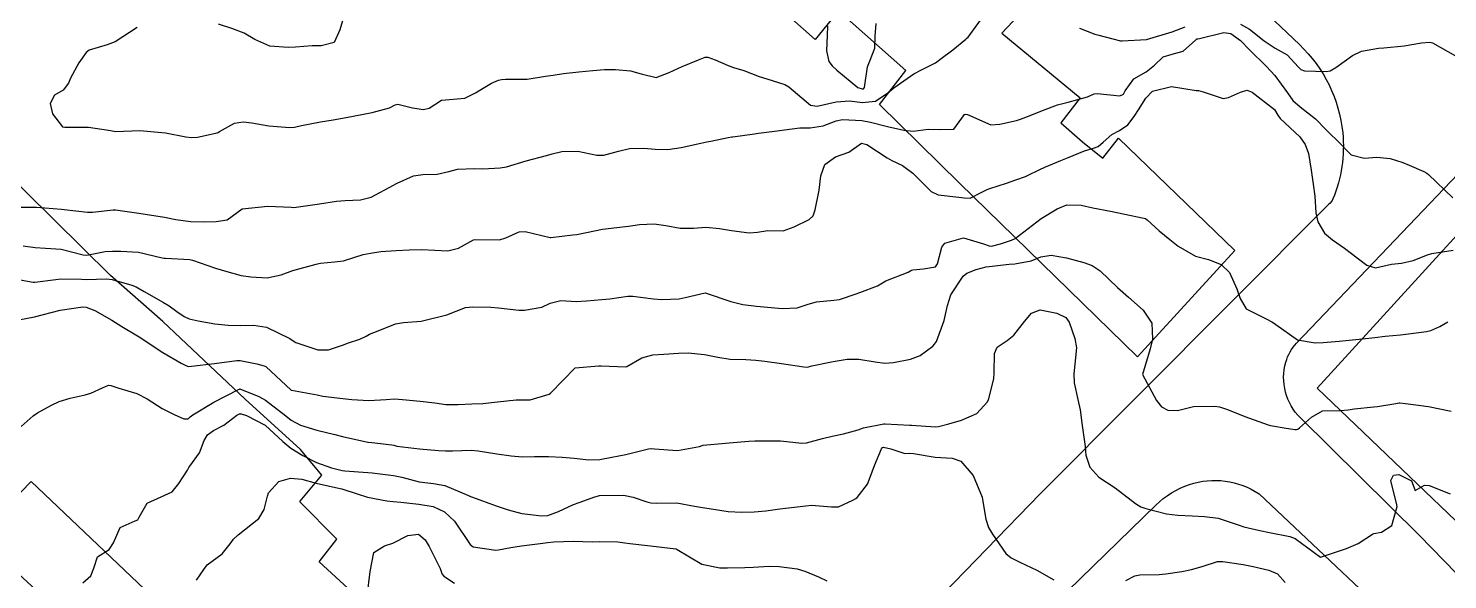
# Model space of a CAD drawing. Header units: metres. Extents: x 307586 to 320046, y 7427249 to 7434250.
# Drawn here: x 318521.4 to 318631.5, y 7429930.8 to 7429973.6 of the extents above; entities that cross this region are included whole.
import ezdxf

# ---------------------------------------------------------------- set-up
doc = ezdxf.new("R2010")
doc.units = ezdxf.units.M
doc.header["$MEASUREMENT"] = 0
for name, color, linetype in [('Curvas de Nivel 1m', 11, 'Continuous'), ('Curvas de Nivel 5m', 15, 'Continuous'), ('Edificações', 30, 'Continuous'), ('Vias Primárias', 230, 'Continuous')]:
    doc.layers.add(name, color=color, linetype=linetype)

msp = doc.modelspace()

# ---------------------------------------------------------------- linework, layer by layer
at = {"layer": 'Curvas de Nivel 1m', "flags": 128}
for points, elevation in [([(318529.85, 7429973.63), (318528.14, 7429972.52), (318527.52, 7429972.28), (318526.13, 7429971.85), (318525.9, 7429971.68), (318525.33, 7429970.89), (318524.69, 7429969.7), (318524.52, 7429969.29), (318524.1, 7429968.77), (318523.45, 7429968.36), (318523.11, 7429967.72), (318523.27, 7429966.91), (318524.07, 7429965.92), (318524.25, 7429965.88), (318526.07, 7429965.9), (318527.63, 7429965.66), (318528.06, 7429965.57), (318528.16, 7429965.56), (318530.06, 7429965.63), (318532.06, 7429965.44), (318533.62, 7429965.15), (318534.06, 7429965.08), (318534.54, 7429965.1), (318536.06, 7429965.46), (318536.14, 7429965.48), (318536.25, 7429965.56), (318537.41, 7429966.21), (318538.07, 7429966.29), (318538.76, 7429966.22), (318540.07, 7429965.98), (318541.71, 7429965.85), (318542.07, 7429965.9), (318542.61, 7429966.02), (318544.07, 7429966.29), (318545.05, 7429966.47), (318546.07, 7429966.64), (318546.75, 7429966.76), (318548.08, 7429967.02), (318549.44, 7429967.4), (318549.87, 7429967.61), (318550.09, 7429967.66), (318551.22, 7429967.38), (318552.08, 7429967.27), (318552.5, 7429967.36), (318553.46, 7429967.98), (318554.09, 7429968.03), (318555.27, 7429968.15), (318556.1, 7429968.54), (318556.58, 7429968.84), (318557.35, 7429969.31), (318557.88, 7429969.54), (318558.12, 7429969.59), (318558.43, 7429969.61), (318560.12, 7429969.61), (318561.54, 7429969.84), (318562.12, 7429969.93), (318562.92, 7429970.04), (318564.12, 7429970.17), (318565.21, 7429970.29), (318566.12, 7429970.37), (318566.96, 7429970.35), (318568.12, 7429970.25), (318568.97, 7429970.02), (318570.12, 7429969.75), (318571.13, 7429970.13), (318572.13, 7429970.59), (318573.4, 7429971.12), (318573.92, 7429971.33), (318574.14, 7429971.33), (318574.71, 7429971.1), (318575.7, 7429970.66), (318576.13, 7429970.53), (318576.92, 7429970.28), (318578.12, 7429969.81), (318578.7, 7429969.63), (318580.11, 7429969.21), (318580.42, 7429969.03), (318582.1, 7429967.59), (318582.62, 7429967.53), (318584.1, 7429967.86), (318585.15, 7429967.92), (318586.1, 7429967.8), (318587.15, 7429967.9), (318588.11, 7429968.54), (318588.56, 7429968.93), (318590.12, 7429970.02), (318590.7, 7429970.34), (318591.79, 7429970.89), (318592, 7429971.03), (318592.14, 7429971.13), (318593.14, 7429971.89), (318594.16, 7429972.71), (318594.24, 7429972.79), (318594.33, 7429972.87), (318594.75, 7429973.44), (318595.78, 7429974.85)], 782), ([(318546.18, 7429975.44), (318545.58, 7429973.45), (318545.13, 7429972.47), (318544.14, 7429972.2), (318543.43, 7429972.19), (318542.14, 7429972.1), (318541.58, 7429972.06), (318540.14, 7429972.16), (318538.99, 7429972.69), (318538.16, 7429973.18), (318537.21, 7429973.55), (318536.17, 7429973.88)], 782), ([(318583.42, 7429973.75), (318583.39, 7429973), (318583.33, 7429971.8), (318583.53, 7429970.99), (318583.78, 7429970.64), (318584.13, 7429970.3), (318585.76, 7429968.96), (318586.11, 7429968.85), (318586.21, 7429968.86), (318586.29, 7429968.96), (318586.52, 7429970.56), (318586.67, 7429970.95), (318587.08, 7429972.02), (318587.11, 7429972.95), (318587.2, 7429973.92)], 781), ([(318602.98, 7429973.57), (318604.17, 7429973.1), (318604.46, 7429973.03), (318605.56, 7429972.73), (318606.16, 7429972.59), (318606.29, 7429972.58), (318608.16, 7429972.7), (318610.17, 7429973.28), (318611.16, 7429973.67)], 782), ([(318615.46, 7429973.89), (318616.17, 7429973.48), (318617.29, 7429972.59), (318618.16, 7429972.01), (318619.08, 7429971.5), (318619.97, 7429970.55), (318620.14, 7429970.35), (318620.43, 7429970.26), (318622.14, 7429970.22), (318622.41, 7429970.26), (318622.86, 7429970.52), (318624.15, 7429971.44), (318624.86, 7429971.79), (318626.16, 7429972.03), (318626.59, 7429972.04), (318628.16, 7429972.19), (318629.51, 7429972.44), (318630.16, 7429972.48), (318630.36, 7429972.43), (318632.15, 7429971.43)], 782), ([(318520.06, 7429959.68), (318521.99, 7429959.69), (318522.03, 7429959.69), (318523.99, 7429959.53), (318524.18, 7429959.51), (318525.99, 7429959.29), (318526.38, 7429959.29), (318527.99, 7429959.47), (318528.18, 7429959.47), (318529.99, 7429959.22), (318530.47, 7429959.14), (318531.98, 7429958.9), (318532.86, 7429958.72), (318533.98, 7429958.56), (318534.99, 7429958.55), (318535.98, 7429958.56), (318536.84, 7429958.69), (318537.99, 7429959.54), (318540, 7429959.76), (318541.81, 7429959.68), (318541.99, 7429959.66), (318542.18, 7429959.67), (318544, 7429959.95), (318545.31, 7429960.14), (318546, 7429960.21), (318547.17, 7429960.26), (318548, 7429960.46), (318549.75, 7429961.39), (318549.92, 7429961.49), (318550.02, 7429961.54), (318551.3, 7429962.1), (318552.03, 7429962.22), (318553.14, 7429962.24), (318554.03, 7429962.45), (318554.72, 7429962.64), (318556.03, 7429962.68), (318556.68, 7429962.66), (318558.03, 7429962.74), (318558.51, 7429962.82), (318560.04, 7429963.27), (318561.62, 7429963.69), (318562.05, 7429963.81), (318562.81, 7429964), (318564.05, 7429964.03), (318565.53, 7429963.72), (318566.05, 7429963.71), (318567.21, 7429964.03), (318568.05, 7429964.23), (318569.16, 7429964.27), (318570.05, 7429964.17), (318571.03, 7429964.16), (318572.05, 7429964.32), (318573.59, 7429964.64), (318574.06, 7429964.74), (318574.36, 7429964.8), (318575.7, 7429965.08), (318576, 7429965.14), (318576.06, 7429965.15), (318577.75, 7429965.38), (318578.07, 7429965.43), (318579.5, 7429965.61), (318580.07, 7429965.69), (318581.26, 7429965.83), (318582.08, 7429965.83), (318583.09, 7429965.98), (318584.08, 7429966.37), (318584.58, 7429966.48), (318586.08, 7429966.41), (318586.75, 7429966.28), (318588.08, 7429965.95), (318589.34, 7429965.65), (318590.07, 7429965.59), (318591.24, 7429965.73), (318592.08, 7429965.71), (318593.21, 7429965.74), (318594.04, 7429966.86), (318594.09, 7429966.89), (318594.28, 7429966.86), (318596.08, 7429966.08), (318596.79, 7429966.13), (318598.09, 7429966.41), (318598.4, 7429966.51), (318599.13, 7429966.8), (318600.1, 7429967.19), (318601.27, 7429967.61), (318602.1, 7429967.82), (318603.6, 7429968.24), (318604.11, 7429968.48), (318604.34, 7429968.51), (318606.11, 7429968.33), (318606.38, 7429968.45), (318606.52, 7429968.72), (318607.18, 7429969.65), (318608.13, 7429970.19), (318608.8, 7429970.69), (318609.47, 7429971.35), (318610.15, 7429971.56), (318611.02, 7429971.79), (318611.98, 7429972.65), (318612.08, 7429972.73), (318612.16, 7429972.75), (318612.29, 7429972.78), (318614.17, 7429973.23), (318614.71, 7429973.15), (318615.45, 7429972.61), (318616.15, 7429971.9), (318617.47, 7429970.59), (318618.13, 7429969.9), (318619.11, 7429968.56), (318619.52, 7429967.97), (318620.1, 7429967.46), (318621.27, 7429966.54), (318622.08, 7429965.71), (318623.31, 7429964.51), (318623.67, 7429964.12), (318624.06, 7429963.75), (318625.05, 7429963.49), (318626.05, 7429963.56), (318627.07, 7429963.45), (318628.05, 7429963.15), (318628.55, 7429962.95), (318629.68, 7429962.44), (318629.92, 7429962.31), (318630.04, 7429962.21), (318631.95, 7429960.41)], 783), ([(318521, 7429956.69), (318521.95, 7429956.55), (318522.74, 7429956.51), (318523.95, 7429956.41), (318525.65, 7429955.98), (318525.95, 7429955.96), (318527.38, 7429956.23), (318527.95, 7429956.28), (318528.58, 7429956.28), (318529.95, 7429956.18), (318531.79, 7429955.76), (318531.94, 7429955.73), (318532.06, 7429955.72), (318533.94, 7429955.61), (318534.14, 7429955.58), (318535.94, 7429954.96), (318536.8, 7429954.68), (318537.93, 7429954.39), (318538.67, 7429954.27), (318539.93, 7429954.21), (318541.02, 7429954.42), (318541.94, 7429954.76), (318543.74, 7429955.26), (318543.94, 7429955.3), (318544.08, 7429955.33), (318545.17, 7429955.45), (318545.86, 7429955.53), (318545.94, 7429955.55), (318547.38, 7429956), (318547.95, 7429956.12), (318548.77, 7429956.23), (318549.95, 7429956.32), (318550.96, 7429956.37), (318551.95, 7429956.4), (318552.94, 7429956.34), (318553.95, 7429956.3), (318554.78, 7429956.51), (318555.96, 7429957.15), (318556.1, 7429957.18), (318557.96, 7429957.15), (318558.47, 7429957.29), (318559.48, 7429957.76), (318559.97, 7429957.79), (318561.89, 7429957.33), (318561.96, 7429957.32), (318563.66, 7429957.53), (318563.97, 7429957.57), (318565.34, 7429957.84), (318565.97, 7429957.97), (318567.07, 7429958.1), (318567.98, 7429958.2), (318568.82, 7429958.33), (318569.98, 7429958.38), (318570.87, 7429958.25), (318571.98, 7429958.05), (318573.03, 7429958.06), (318573.98, 7429958.13), (318575.04, 7429958.03), (318575.98, 7429957.87), (318577.35, 7429957.7), (318577.98, 7429957.75), (318578.79, 7429957.86), (318579.98, 7429957.84), (318580.84, 7429958.16), (318581.99, 7429958.72), (318582.31, 7429959.01), (318582.47, 7429959.47), (318582.78, 7429961), (318582.91, 7429962.11), (318583.21, 7429962.99), (318584.05, 7429963.58), (318585.08, 7429963.94), (318586.06, 7429964.64), (318586.46, 7429964.55), (318588.05, 7429963.51), (318588.42, 7429963.31), (318589.24, 7429962.92), (318590.03, 7429962.33), (318591.47, 7429960.9), (318592.01, 7429960.63), (318593.6, 7429960.45), (318594.01, 7429960.4), (318594.49, 7429960.38), (318595.4, 7429960.85), (318595.81, 7429961.05), (318596.02, 7429961.12), (318597.3, 7429961.55), (318598.03, 7429961.8), (318598.77, 7429962.07), (318600.04, 7429962.68), (318600.12, 7429962.72), (318600.27, 7429962.79), (318601.53, 7429963.29), (318602.05, 7429963.51), (318603.35, 7429964.05), (318604.06, 7429964.25), (318604.42, 7429964.38), (318604.8, 7429964.73), (318605.49, 7429965.31), (318606.08, 7429965.64), (318606.73, 7429966.07), (318607.22, 7429966.71), (318607.56, 7429967.24), (318608.11, 7429968.14), (318608.63, 7429968.69), (318610.12, 7429969.04), (318612.02, 7429968.74), (318612.11, 7429968.73), (318612.2, 7429968.73), (318612.56, 7429968.64), (318613.72, 7429968.24), (318614.11, 7429968.12), (318614.52, 7429968.2), (318615.45, 7429968.61), (318615.96, 7429968.75), (318616.11, 7429968.72), (318616.38, 7429968.6), (318618.1, 7429967.27), (318618.35, 7429966.83), (318618.54, 7429966.57), (318620.07, 7429965.15), (318620.48, 7429964.55), (318620.75, 7429963.85), (318620.95, 7429962.54), (318621.11, 7429961.46), (318621.22, 7429960.54), (318621.3, 7429959.24), (318621.46, 7429958.54), (318621.98, 7429957.67), (318622.6, 7429957.14), (318623.52, 7429956.51), (318623.97, 7429956.17), (318625.26, 7429955.18), (318625.95, 7429954.97), (318627.17, 7429955.25), (318627.96, 7429955.34), (318628.86, 7429955.55), (318629.97, 7429955.99), (318630.31, 7429956.09), (318631.97, 7429956.35)], 784), ([(318520.68, 7429950.95), (318521.89, 7429951.16), (318523.89, 7429951.7), (318525.64, 7429951.94), (318525.9, 7429951.92), (318526.57, 7429951.67), (318527.89, 7429950.92), (318528.66, 7429950.43), (318529.87, 7429949.71), (318530, 7429949.63), (318531.85, 7429948.41), (318533.26, 7429947.59), (318533.64, 7429947.39), (318533.84, 7429947.33), (318534.07, 7429947.34), (318535.84, 7429947.56), (318537.59, 7429947.79), (318537.85, 7429947.78), (318539.14, 7429947.52), (318539.71, 7429947.38), (318539.84, 7429947.31), (318541.8, 7429945.49), (318541.82, 7429945.48), (318543.53, 7429945.18), (318543.82, 7429945.12), (318544.25, 7429945.02), (318545.82, 7429944.84), (318546.5, 7429944.75), (318547.82, 7429944.67), (318549.18, 7429944.76), (318549.82, 7429944.8), (318550.43, 7429944.77), (318551.82, 7429944.64), (318552.95, 7429944.49), (318553.81, 7429944.36), (318554.77, 7429944.37), (318555.81, 7429944.41), (318556.67, 7429944.45), (318557.82, 7429944.57), (318559.27, 7429944.73), (318559.82, 7429944.73), (318560.35, 7429944.73), (318561.82, 7429945.18), (318561.92, 7429945.25), (318563.84, 7429947.22), (318565.68, 7429947.37), (318565.85, 7429947.37), (318567.73, 7429947.29), (318567.85, 7429947.32), (318569.02, 7429947.99), (318569.86, 7429948.23), (318570.72, 7429948.28), (318571.86, 7429948.35), (318572.61, 7429948.37), (318573.86, 7429948.24), (318574.91, 7429948.04), (318575.86, 7429947.9), (318577.07, 7429947.86), (318577.86, 7429947.82), (318578.55, 7429947.74), (318579.86, 7429947.55), (318581.58, 7429947.29), (318581.86, 7429947.28), (318582.21, 7429947.36), (318583.86, 7429947.7), (318584.94, 7429947.89), (318585.86, 7429947.89), (318587.12, 7429947.69), (318587.86, 7429947.58), (318588.55, 7429947.62), (318589.86, 7429947.88), (318590.6, 7429948.17), (318591.58, 7429948.89), (318591.73, 7429949.04), (318591.88, 7429949.27), (318592.46, 7429950.88), (318592.73, 7429952.06), (318592.99, 7429952.87), (318593.94, 7429954.32), (318594.24, 7429954.56), (318594.96, 7429954.85), (318595.74, 7429955.05), (318595.95, 7429955.07), (318597.52, 7429955.25), (318597.95, 7429955.29), (318599.23, 7429955.53), (318599.96, 7429955.82), (318600.78, 7429955.96), (318601.96, 7429955.76), (318603.3, 7429955.4), (318603.95, 7429955.15), (318604.58, 7429954.73), (318605.93, 7429953.46), (318606.76, 7429952.71), (318607.91, 7429951.69), (318608.57, 7429950.69), (318608.64, 7429949.45), (318608.46, 7429948.69), (318607.85, 7429946.7), (318608.94, 7429944.68), (318609.33, 7429944.19), (318609.82, 7429943.92), (318610.57, 7429943.91), (318611.82, 7429944.22), (318613.45, 7429944.25), (318613.82, 7429944.18), (318614.46, 7429943.97), (318615.81, 7429943.44), (318617.6, 7429942.79), (318617.8, 7429942.73), (318617.94, 7429942.71), (318618.84, 7429942.56), (318619.68, 7429942.43), (318619.8, 7429942.42), (318619.9, 7429942.45), (318620.03, 7429942.55), (318620.96, 7429943.39), (318621.82, 7429943.88), (318623.22, 7429943.91), (318623.82, 7429943.95), (318624.28, 7429944.03), (318625.82, 7429944.19), (318626.08, 7429944.22), (318627.51, 7429944.46), (318627.78, 7429944.51), (318627.82, 7429944.51), (318628.27, 7429944.45), (318629.65, 7429944.26), (318629.82, 7429944.24), (318630.04, 7429944.21), (318631.82, 7429943.85)], 786), ([(318520.86, 7429942.66), (318521.79, 7429943.5), (318522.12, 7429943.73), (318523.2, 7429944.32), (318523.81, 7429944.6), (318524.66, 7429944.85), (318525.81, 7429945.11), (318526.25, 7429945.25), (318527.16, 7429945.67), (318527.62, 7429945.87), (318527.82, 7429945.85), (318527.97, 7429945.8), (318528.44, 7429945.65), (318529.82, 7429945.22), (318530.63, 7429944.8), (318531.8, 7429944.06), (318532.09, 7429943.9), (318532.72, 7429943.6), (318533.47, 7429943.26), (318533.8, 7429943.26), (318533.97, 7429943.41), (318534.18, 7429943.58), (318535.81, 7429944.56), (318537.72, 7429945.54), (318537.79, 7429945.57), (318537.82, 7429945.58), (318537.86, 7429945.57), (318537.94, 7429945.54), (318539.29, 7429944.99), (318539.81, 7429944.72), (318541.39, 7429943.49), (318541.8, 7429943.16), (318542.52, 7429942.76), (318543.79, 7429942.39), (318545.18, 7429942.05), (318545.78, 7429941.89), (318547.74, 7429941.46), (318547.77, 7429941.45), (318548.05, 7429941.42), (318549.62, 7429941.24), (318549.77, 7429941.21), (318550.01, 7429941.15), (318551.77, 7429940.92), (318553.23, 7429940.81), (318553.77, 7429940.78), (318554.33, 7429940.78), (318555.77, 7429940.82), (318556.31, 7429940.78), (318557.77, 7429940.54), (318558.86, 7429940.38), (318559.76, 7429940.32), (318560.69, 7429940.33), (318561.76, 7429940.34), (318562.82, 7429940.29), (318563.76, 7429940.21), (318564.9, 7429940.07), (318565.76, 7429940.1), (318566.68, 7429940.28), (318567.77, 7429940.48), (318569.54, 7429940.92), (318569.77, 7429940.96), (318569.99, 7429940.93), (318571.77, 7429940.8), (318573.49, 7429941.1), (318573.69, 7429941.18), (318573.77, 7429941.21), (318575.49, 7429941.37), (318575.78, 7429941.39), (318577.32, 7429941.53), (318577.78, 7429941.55), (318579.26, 7429941.56), (318579.78, 7429941.54), (318581.43, 7429941.36), (318581.78, 7429941.39), (318583.04, 7429941.73), (318583.79, 7429941.92), (318584.67, 7429942.09), (318585.79, 7429942.41), (318586.2, 7429942.55), (318587.8, 7429942.86), (318587.88, 7429942.86), (318589.8, 7429942.78), (318589.94, 7429942.77), (318591.8, 7429942.65), (318592.02, 7429942.67), (318592.84, 7429942.87), (318593.81, 7429943.15), (318595, 7429943.66), (318595.82, 7429944.57), (318595.91, 7429944.75), (318595.94, 7429944.84), (318596.31, 7429946.37), (318596.36, 7429946.83), (318596.37, 7429948.33), (318596.58, 7429948.83), (318597.36, 7429949.34), (318597.88, 7429949.75), (318598.7, 7429950.81), (318599.25, 7429951.45), (318599.91, 7429951.72), (318601.21, 7429951.47), (318601.9, 7429951.11), (318602.18, 7429950.77), (318602.62, 7429949.5), (318602.74, 7429948.76), (318602.61, 7429947.51), (318602.52, 7429946.76), (318602.55, 7429946.05), (318602.84, 7429944.75), (318603.02, 7429943.95), (318603.17, 7429942.75), (318603.41, 7429941.12), (318603.43, 7429940.75), (318603.47, 7429940.44), (318603.76, 7429939.52), (318604.46, 7429938.73), (318605.74, 7429937.9), (318607.32, 7429936.7), (318607.73, 7429936.44), (318608.11, 7429936.31), (318609.72, 7429935.89), (318610.59, 7429935.79), (318611.72, 7429935.74), (318612.67, 7429935.69), (318613.72, 7429935.54), (318615.28, 7429935.04), (318615.71, 7429934.89), (318616.97, 7429934.59), (318617.7, 7429934.45), (318619.29, 7429934.14), (318619.7, 7429933.97), (318621.68, 7429932.53), (318623.69, 7429933.19), (318624.59, 7429933.59), (318625.7, 7429934.31), (318625.82, 7429934.36), (318626.41, 7429934.47), (318627.21, 7429934.97), (318627.63, 7429936.46), (318627.6, 7429936.59), (318627.12, 7429938.47), (318627.34, 7429938.89), (318627.76, 7429938.93), (318628.72, 7429938.45), (318629.01, 7429937.7), (318629.75, 7429938.1), (318630.09, 7429938.09), (318631.74, 7429937.43)], 787), ([(318525.64, 7429930.54), (318526.25, 7429931.07), (318526.49, 7429931.67), (318526.77, 7429932.56), (318527.67, 7429933.13), (318528.01, 7429933.65), (318528.52, 7429934.82), (318529.7, 7429935.34), (318529.9, 7429935.42), (318530, 7429935.63), (318530.62, 7429936.71), (318531.72, 7429937.2), (318532.57, 7429937.6), (318533.09, 7429938.23), (318533.75, 7429939.28), (318533.86, 7429939.47), (318533.93, 7429939.58), (318534.7, 7429940.63), (318535.06, 7429941.57), (318535.32, 7429942.02), (318535.78, 7429942.36), (318536.57, 7429942.78), (318537.58, 7429943.54), (318537.8, 7429943.65), (318537.92, 7429943.65), (318538.34, 7429943.53), (318539.79, 7429942.78), (318541.16, 7429941.5), (318541.77, 7429940.97), (318542.7, 7429940.42), (318543.76, 7429939.87), (318544.94, 7429939.45), (318545.75, 7429939.25), (318545.97, 7429939.22), (318547.75, 7429939.1), (318548.09, 7429939.07), (318549.75, 7429938.87), (318550.4, 7429938.73), (318551.74, 7429938.38), (318552.85, 7429938.24), (318553.73, 7429938.09), (318555.57, 7429937.32), (318555.72, 7429937.24), (318555.87, 7429937.17), (318557.72, 7429936.51), (318558.63, 7429936.21), (318559.71, 7429935.91), (318561.24, 7429935.72), (318561.71, 7429935.77), (318562.54, 7429936.07), (318563.72, 7429936.6), (318564.16, 7429936.77), (318565.37, 7429937.2), (318565.64, 7429937.29), (318565.72, 7429937.3), (318567.58, 7429937.33), (318567.72, 7429937.32), (318568.35, 7429937.17), (318569.4, 7429936.83), (318569.72, 7429936.75), (318570.14, 7429936.72), (318571.72, 7429936.73), (318573.1, 7429936.49), (318573.72, 7429936.37), (318574.56, 7429936.25), (318575.71, 7429936.06), (318576.77, 7429936.01), (318577.72, 7429936.04), (318578.64, 7429936.12), (318579.72, 7429936.28), (318580.4, 7429936.35), (318581.73, 7429936.52), (318582.18, 7429936.55), (318583.72, 7429936.43), (318584.26, 7429936.44), (318585.39, 7429936.96), (318585.62, 7429937.08), (318585.73, 7429937.15), (318586.51, 7429938.19), (318586.8, 7429938.95), (318587.07, 7429939.63), (318587.61, 7429940.94), (318587.68, 7429941.03), (318587.77, 7429941.05), (318588.32, 7429940.93), (318589.41, 7429940.56), (318589.77, 7429940.59), (318590.09, 7429940.58), (318591.77, 7429940.28), (318593.1, 7429940.2), (318593.76, 7429939.97), (318594.72, 7429938.85), (318595.41, 7429937.17), (318595.48, 7429936.84), (318595.71, 7429935.48), (318595.92, 7429934.84), (318596.22, 7429934.31), (318597.25, 7429932.82), (318597.68, 7429932.47), (318598.34, 7429932.14), (318599.66, 7429931.51), (318600.98, 7429930.78)], 788), ([(318534.46, 7429930.75), (318535.03, 7429931.57), (318535.28, 7429931.94), (318535.66, 7429932.22), (318536.45, 7429932.78), (318537.07, 7429933.55), (318537.32, 7429933.91), (318537.69, 7429934.26), (318539.28, 7429935.52), (318539.71, 7429936.22), (318539.96, 7429937.27), (318540.05, 7429937.51), (318540.84, 7429938.39), (318541.74, 7429938.66), (318542.64, 7429938.58), (318543.74, 7429938.28), (318545.24, 7429937.94), (318545.73, 7429937.83), (318546.93, 7429937.43), (318547.72, 7429937.19), (318549.22, 7429936.9), (318549.72, 7429936.85), (318550.3, 7429936.8), (318551.72, 7429936.65), (318552.81, 7429936.45), (318553.71, 7429936.05), (318554.48, 7429935.33), (318555.68, 7429933.51), (318555.93, 7429933.32), (318557.68, 7429933.07), (318557.89, 7429933.09), (318558.84, 7429933.28), (318559.68, 7429933.41), (318561.33, 7429933.61), (318561.69, 7429933.66), (318562.17, 7429933.72), (318563.69, 7429933.76), (318565.17, 7429933.72), (318565.69, 7429933.74), (318567.16, 7429933.72), (318567.69, 7429933.64), (318568.09, 7429933.58), (318569.69, 7429933.4), (318571.65, 7429933.16), (318571.68, 7429933.16), (318571.71, 7429933.15), (318571.75, 7429933.13), (318573.67, 7429931.99), (318575.06, 7429931.69), (318575.66, 7429931.69), (318577, 7429931.73), (318577.66, 7429931.76), (318578.88, 7429931.82), (318579.66, 7429931.81), (318581.07, 7429931.61), (318581.66, 7429931.44), (318582.71, 7429930.99), (318583.36, 7429930.69)], 789), ([(318606.57, 7429930.71), (318607.27, 7429931.09), (318607.66, 7429931.16), (318609.16, 7429931.18), (318609.66, 7429931.23), (318610.91, 7429931.41), (318611.67, 7429931.57), (318612.5, 7429931.81), (318613.68, 7429932.18), (318614.09, 7429932.2), (318615.67, 7429931.96), (318616.45, 7429931.81), (318617.67, 7429931.53), (318618.34, 7429931.24), (318618.94, 7429930.56)], 788)]:
    msp.add_lwpolyline(points, dxfattribs=dict(at, elevation=elevation))
at = {"layer": 'Curvas de Nivel 5m', "flags": 128}
for points, elevation in [([(318519.92, 7429954.2), (318521.78, 7429953.86), (318521.91, 7429953.86), (318523.55, 7429954.08), (318523.92, 7429954.11), (318525.52, 7429954.09), (318525.92, 7429954.07), (318527.47, 7429954.11), (318527.92, 7429954.08), (318529.44, 7429953.64), (318529.77, 7429953.49), (318529.91, 7429953.41), (318530.4, 7429953.13), (318531.9, 7429952.28), (318532.33, 7429952.03), (318532.92, 7429951.59), (318533.5, 7429951.2), (318533.89, 7429951.03), (318534.59, 7429950.87), (318535.88, 7429950.64), (318536.9, 7429950.53), (318537.88, 7429950.51), (318538.88, 7429950.53), (318539.88, 7429950.36), (318541.69, 7429949.49), (318541.87, 7429949.37), (318542.17, 7429949.18), (318543.86, 7429948.6), (318544.69, 7429948.62), (318545.87, 7429949.01), (318546.18, 7429949.13), (318547.12, 7429949.43), (318547.62, 7429949.67), (318547.88, 7429949.83), (318548.56, 7429950.09), (318549.89, 7429950.63), (318550.53, 7429950.74), (318551.89, 7429950.83), (318553.89, 7429951.34), (318555.33, 7429951.9), (318555.9, 7429951.96), (318557.3, 7429951.91), (318557.9, 7429951.87), (318559.47, 7429951.7), (318559.9, 7429951.68), (318561.24, 7429951.92), (318561.91, 7429952.24), (318562.72, 7429952.43), (318563.91, 7429952.36), (318564.71, 7429952.41), (318565.91, 7429952.53), (318566.52, 7429952.58), (318567.92, 7429952.77), (318568.32, 7429952.77), (318569.91, 7429952.57), (318570.55, 7429952.51), (318571.91, 7429952.58), (318572.37, 7429952.67), (318573.92, 7429953.03), (318574, 7429953.02), (318575.91, 7429952.37), (318576.84, 7429952.14), (318577.91, 7429951.99), (318579.05, 7429951.9), (318579.9, 7429951.81), (318581.07, 7429951.86), (318581.91, 7429952.15), (318582.57, 7429952.34), (318583.92, 7429952.46), (318584.36, 7429952.53), (318585.63, 7429952.96), (318585.85, 7429953.04), (318585.92, 7429953.06), (318587.29, 7429953.58), (318587.93, 7429953.97), (318589.67, 7429954.65), (318589.94, 7429954.79), (318590.03, 7429954.82), (318590.87, 7429954.9), (318591.79, 7429955.05), (318591.95, 7429955.29), (318592.28, 7429956.57), (318592.53, 7429956.88), (318593.98, 7429957.3), (318595.51, 7429956.84), (318595.97, 7429956.67), (318596.15, 7429956.66), (318596.85, 7429956.83), (318597.69, 7429957.11), (318597.98, 7429957.26), (318599.99, 7429958.79), (318601.24, 7429959.54), (318602, 7429959.86), (318603.09, 7429959.84), (318604, 7429959.64), (318605.37, 7429959.36), (318606, 7429959.23), (318607.84, 7429958.86), (318607.99, 7429958.82), (318608.09, 7429958.79), (318608.22, 7429958.7), (318609.15, 7429957.85), (318609.98, 7429957.17), (318610.63, 7429956.66), (318611.96, 7429955.88), (318612.98, 7429955.62), (318613.95, 7429955.23), (318614.6, 7429954.61), (318615.19, 7429953.35), (318615.43, 7429952.6), (318615.91, 7429951.8), (318617.51, 7429950.98), (318617.9, 7429950.79), (318618.03, 7429950.71), (318618.2, 7429950.58), (318619.89, 7429949.39), (318621.26, 7429949.16), (318621.88, 7429949.19), (318623.11, 7429949.29), (318623.89, 7429949.37), (318624.92, 7429949.46), (318625.89, 7429949.57), (318626.7, 7429949.66), (318627.89, 7429949.78), (318628.5, 7429949.85), (318629.9, 7429950.03), (318630.22, 7429950.1), (318630.92, 7429950.42), (318631.54, 7429950.78)], 785), ([(318547.71, 7429929.49), (318547.94, 7429931.42), (318548.21, 7429932.88), (318549.04, 7429933.4), (318549.68, 7429933.6), (318550.86, 7429934.21), (318551.69, 7429934.3), (318552.2, 7429933.87), (318552.5, 7429933.36), (318553.35, 7429931.65), (318553.46, 7429931.34), (318553.51, 7429931.2), (318553.65, 7429931.06), (318554.48, 7429930.5)], 790)]:
    msp.add_lwpolyline(points, dxfattribs=dict(at, elevation=elevation))
at = {"layer": 'Edificações'}
for points in [[(318606.3, 7429983.13), (318596.94, 7429973.19), (318603.01, 7429968.16), (318601.53, 7429966.23), (318603.2, 7429964.75), (318604.77, 7429963.49), (318605.99, 7429965.04), (318615.03, 7429956.33), (318607.46, 7429948.08)], [(318607.46, 7429948.08), (318593.65, 7429961.55), (318587.44, 7429967.64), (318589.5, 7429970.28), (318584.27, 7429974.92), (318582.46, 7429972.68), (318575.22, 7429979.12)], [(318643.53, 7429924.48), (318621.4, 7429945.65), (318635.78, 7429961.39), (318639.49, 7429958.98), (318642.94, 7429963.27), (318639.57, 7429966.21), (318644.28, 7429971.16), (318654.38, 7429961.84), (318652.9, 7429960.04), (318654.64, 7429958.3), (318653.27, 7429956.56), (318651.37, 7429957.61), (318649.99, 7429956.13), (318653.64, 7429952.91), (318650.57, 7429949.63), (318658.08, 7429942.11), (318656.18, 7429939.95), (318650.57, 7429945.07), (318648.57, 7429942.48), (318655.12, 7429935.73), (318643.53, 7429924.48)], [(318547.5, 7429928.92), (318543.98, 7429932.17), (318545.34, 7429933.91), (318542.47, 7429936.82), (318542.49, 7429936.88), (318544.17, 7429938.9), (318542.53, 7429940.88), (318538.22, 7429944.78), (318531.84, 7429950.82), (318527.78, 7429954.38), (318519, 7429963.05)], [(318518.54, 7429935.24), (318521.62, 7429938.4), (318530.93, 7429929.56)]]:
    msp.add_lwpolyline(points, dxfattribs=at)
at = {"layer": 'Vias Primárias'}
for points, elevation in [([(318604.27, 7429803.96), (318624.52, 7429823.9), (318638.04, 7429837.05), (318656.63, 7429855.21), (318661.06, 7429859.4, 0.110499), (318668.41, 7429870.29, 0.105113), (318669.64, 7429877.74, 0.144309), (318663.05, 7429896.86, -0.000314), (318657.07, 7429905.28, 0.061367), (318650.21, 7429912.79), (318629.34, 7429934.2), (318620.11, 7429943.33, -0.273215), (318618.98, 7429947.66, -0.120746), (318619.82, 7429949.14), (318632.89, 7429962.84), (318638.66, 7429969.53), (318650.08, 7429981.7, 0.049779), (318659.03, 7429993.39, 0.009689), (318663.36, 7430000.69, 0.031254), (318666.34, 7430004.57, 1.758592)], 800.93), ([(318604.27, 7429803.96), (318624.52, 7429823.9), (318638.04, 7429837.05), (318656.63, 7429855.21), (318661.06, 7429859.4, 0.110499), (318668.41, 7429870.29, 0.105113), (318669.64, 7429877.74, 0.144309), (318663.05, 7429896.86, -0.000314), (318657.07, 7429905.28, 0.061367), (318650.21, 7429912.79), (318629.34, 7429934.2), (318620.11, 7429943.33, -0.273215), (318618.98, 7429947.66, -0.120746), (318619.82, 7429949.14), (318632.89, 7429962.84), (318638.66, 7429969.53), (318650.08, 7429981.7, 0.049779), (318659.03, 7429993.39, 0.009689), (318663.36, 7430000.69, 0.031254), (318666.34, 7430004.57, 1.758592)], 800.93), ([(318614.24, 7429977.8), (318620.04, 7429972.29, -0.179845), (318623.39, 7429965.44, -0.123745), (318622.63, 7429960.32, -0.147494), (318622.31, 7429959.92), (318599.92, 7429937.44), (318562.43, 7429898.81, -0.137672), (318560.18, 7429897.5, -0.136331), (318556.12, 7429897.57, -0.147665), (318554.64, 7429898.55), (318533.95, 7429918.98), (318503.36, 7429947.15)], 758.33), ([(318614.24, 7429977.8), (318620.04, 7429972.29, -0.179845), (318623.39, 7429965.44, -0.123745), (318622.63, 7429960.32, -0.147494), (318622.31, 7429959.92), (318599.92, 7429937.44), (318562.43, 7429898.81, -0.137672), (318560.18, 7429897.5, -0.136331), (318556.12, 7429897.57, -0.147665), (318554.64, 7429898.55), (318533.95, 7429918.98), (318503.36, 7429947.15)], 758.33), ([(318531.45, 7429859.28), (318540.6, 7429868.42), (318545.75, 7429873.6), (318558.51, 7429886.97), (318575.33, 7429904.15), (318595.26, 7429923.29), (318608.89, 7429936.56, -0.112106), (318611.5, 7429938.16, -0.233467), (318616.9, 7429937.43), (318630.24, 7429924.87), (318643.58, 7429911.35), (318650.07, 7429904.49, -0.071526), (318657.14, 7429894.48, 0.039653), (318660.33, 7429889.3, -0.159436), (318662.33, 7429883.16, 0.036498), (318662.54, 7429880.12, -0.078579), (318662.47, 7429874.33, -0.104481), (318659.83, 7429867.66, -0.081423), (318657.04, 7429864.65), (318623.12, 7429831.61), (318599.31, 7429807.94)], 797.75), ([(318531.45, 7429859.28), (318540.6, 7429868.42), (318545.75, 7429873.6), (318558.51, 7429886.97), (318575.33, 7429904.15), (318595.26, 7429923.29), (318608.89, 7429936.56, -0.112106), (318611.5, 7429938.16, -0.233467), (318616.9, 7429937.43), (318630.24, 7429924.87), (318643.58, 7429911.35), (318650.07, 7429904.49, -0.071526), (318657.14, 7429894.48, 0.039653), (318660.33, 7429889.3, -0.159436), (318662.33, 7429883.16, 0.036498), (318662.54, 7429880.12, -0.078579), (318662.47, 7429874.33, -0.104481), (318659.83, 7429867.66, -0.081423), (318657.04, 7429864.65), (318623.12, 7429831.61), (318599.31, 7429807.94)], 797.75)]:
    msp.add_lwpolyline(points, format="xyb", dxfattribs=dict(at, elevation=elevation))

doc.saveas('drawing.dxf')
